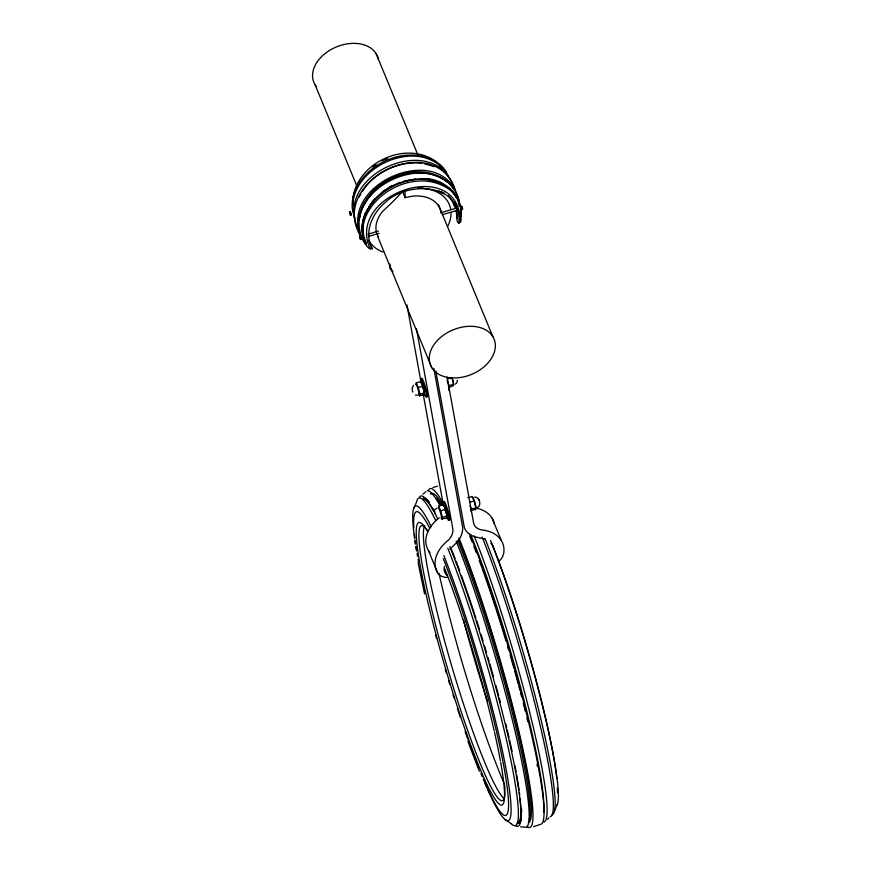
<?xml version="1.0" encoding="UTF-8"?>
<svg xmlns="http://www.w3.org/2000/svg" width="871" height="871" viewBox="0 0 871 871"><rect width="100%" height="100%" fill="white"/><g stroke="black" fill="none" stroke-linecap="round" stroke-linejoin="round"><path stroke-width="1.31" d="M425.494 390.752L425.462 390.012M459.42 201.059C441.597 141.919 337.763 186.655 363 240.461A114.896 81.863 -21.9 0 0 365.7 244.599L365.951 243.085A59.838 41.982 -22.4 0 1 365.548 212.535M389.87 264.011L390.317 268.758L393.039 271.817M390.535 265.644L390.023 267.822L391.623 269.368M353.419 195.039C360.681 160.558 408.118 140.307 436.839 162.191M470.699 510.025L471.309 508.904L476.121 508L475.588 509.535L470.776 510.45M360.246 236.477L364.143 235.29M413.801 508.501L416.643 501.805M554.457 810.977L557.288 804.281M455.969 210.782A78.248 53.381 0.9 0 1 456.992 218.621C456.894 226.035 462.207 222.551 460.933 218.305A60.23 42.254 -22.4 0 0 450.677 190.466C423.186 169.518 380.387 185.577 366.353 215.257A60.23 42.254 -22.4 0 0 363.381 236.738M358.787 197.39L360.888 193.917M362.282 191.598C374.356 171.827 398.853 160.765 421.738 163.323M366.234 211.392L367.616 209.105M368.999 206.808L371.068 203.379M421.205 382.358L420.769 381.542L416.316 382.848L415.772 384.394M424.427 392.81L419.974 394.117L419.441 395.663L424.242 394.748L424.427 392.81C419.463 372.353 426.267 394.215 423.861 389.968M453.366 384.296L448.903 385.613L448.728 387.562L453.628 385.603L453.018 380.845L451.624 377.698L447.171 379.005M443.611 505.648L443.176 504.832L438.723 506.138L438.538 508.087M446.834 516.1L442.381 517.407L441.847 518.953L446.649 518.049L447.269 516.917L444.656 507.009L443.176 504.832M413.464 385.363L412.081 388.488L412.723 392.048M435.206 509.415L436.698 508.218M402.13 191.783L400.562 193.536A193.09 135.473 -22.4 0 1 389.609 204.805L382.652 211.435A33.915 23.8 -22.4 0 0 378.439 236.77M371.765 202.235L375.314 198.588M371.645 203.172C385.505 186.231 407.933 176.682 429.773 179.48M449.926 549.166L457.025 542.198A28.547 20.033 -22.4 0 0 462.643 527.184L433.856 368.455M548.926 818.011L547.565 819.208M422.838 494.162L425.669 491.875M363.632 237.946A60.23 42.254 -22.4 0 0 366.745 246.003C367.889 247.288 369.391 249.433 371.275 248.562C371.579 248.573 371.884 248.66 372.167 248.779C363.403 232.415 372.396 212.949 385.711 202.061C408.02 180.569 462.436 183.193 458.897 223.281M372.625 166.829L376.011 164.565M382.837 191.664L386.125 189.464M389.413 187.276L391.602 185.817M391.743 186.056C371.558 196.53 354.355 222.061 365.711 244.599M455.206 384.165L456.687 382.979L457.406 380.333M477.613 507.455C481.924 505.136 479.453 496.71 474.564 497.091M381.661 160.797L387.366 158.478M396.512 183.814L400.192 182.311M392.963 185.567L397.829 183.574M365.951 243.085L366.288 242.944A59.457 41.71 -22.4 0 1 365.874 212.589M539.966 824.565L533.553 826.644M432.931 487.531L437.547 486.127M368.019 234.147L378.352 231.109M440.519 212.84L457.329 207.897M360.91 238.654L364.797 237.511M368.673 236.379L379.005 233.33M442.468 214.68L457.983 210.118M416.316 382.848L418.232 387.508L422.696 386.201M467.651 497.635L472.463 496.731M438.723 506.138L440.639 510.798L445.103 509.491M469.578 502.295L474.031 500.988L472.104 496.328M403.023 192.654L405.069 197.619L412.789 196.127A33.915 23.8 -22.4 0 1 440.922 211.947M403.926 181.092L410.252 179.927M412.778 179.459L415.315 178.991M417.34 395.303L415.445 395.107M417.525 188.092L422.925 188.136M422.718 178.98L428.848 179.208L441.074 182.758M525.071 827.21L520.531 826.764M484.483 539.007L477.014 537.298A25.488 17.888 -22.4 0 1 464.297 527.282L435.805 370.948M424.242 163.726L434.259 166.633M428.978 178.914C447.117 181.397 463.612 197.467 460.705 216.672A114.896 78.379 0.9 0 0 460.291 214.397M447.52 182.224C419.909 161.189 376.903 177.314 362.804 207.135A60.48 42.429 -22.4 0 0 359.636 218.044M439.899 182.409L448.979 188.158A59.457 41.71 -22.4 0 1 456.622 198.283M423.752 391.406L423.698 389.685M505.136 819.415L511.19 823.694M447.498 575.829L447.346 575.698A22.7 15.928 -22.4 0 1 445.451 573.553A15.624 10.964 -22.4 0 1 444.515 566.324M439.986 166.023L441.564 167.94M420.769 381.542L422.566 385.374M419.789 396.065L418.309 393.888M441.281 518.223L442.196 519.356M390.415 268.965L391.144 270.206M421.989 384.677L422.413 385.526M479.083 500.128L478.353 498.887M448.903 385.613L447.237 380.888A9.712 1.034 73.6 0 1 447.857 383.327M419.974 394.117L418.232 387.508M474.031 500.988L475.773 507.597M471.309 508.904L469.926 505.757M442.381 517.407L440.639 510.798M446.507 513.825C448.173 515.207 443.916 503.874 445.266 510.068M461.674 208.681L461.434 206.939M350.773 214.212L350.828 213.656M444.58 508.283L445.375 510.341M360.714 236.368C327.18 180.733 435.152 128.157 455.587 190.716M446.333 508.141L446.823 509.415M376.152 53.697L417.634 154.287M438.385 204.587L492.834 336.609M315.084 84.727L356.577 185.316M377.84 236.868L431.776 367.638M492.115 518.201L501.337 540.553M372.167 248.779L368.858 240.309M439.256 517.744A35.82 25.128 -22.4 0 0 428.445 550.548L437.667 572.911A15.145 10.626 -22.4 0 0 439.267 574.773L439.931 575.306A15.145 10.626 -22.4 0 0 447.182 577.462M452.071 182.616L451.668 182.333M461.63 208.8L462.055 209.639L461.652 207.831M360.529 236.956L360.071 235.769L360.159 236.705M467.89 741.395L479.366 771.26M453.747 187.167C434.683 130.008 333.658 174.124 357.448 227.255L357.295 226.634A114.896 81.863 -21.9 0 1 357.001 225.393M448.478 176.334C424.025 133.023 346.898 165.849 352.918 212.491M454.51 202.486L456.807 208.833L456.981 218.621M370.251 248.899C344.676 193.71 460.313 154.853 460.411 222.388M353.343 213.656L355.03 218.305M360.866 236.455C337.806 181.647 445.887 138.631 458.843 201.125M462.076 208.202C463.59 212.186 461.445 203.847 461.706 206.852M461.554 207.548L461.009 206.089L461.107 207.026M360.496 236.607L360.91 237.957M360.54 238.055L361.106 239.318L360.855 238.066M350.665 213.079L350.316 212.644M350.73 214.331L350.447 213.449M424.569 388.978L424.057 387.323M423.6 389.261L422.86 386.768M446.975 512.268L446.464 510.613M446.006 512.551L445.495 510.896M422.968 387.051L423.491 388.836M350.817 213.351L350.175 211.675L350.371 212.872M424.689 386.931L424.939 387.78M445.647 511.233L446.104 512.975M350.752 213.373L351.155 215.181L350.316 212.992M447.346 511.07L447.563 511.908M360.79 237.805L361.008 238.382M350.207 212.557L350.436 213.145M446.235 509.775L445.941 508.381M418.091 562.677L424.558 593.902M447.095 377.121L473.584 522.916A15.362 10.779 -22.4 0 0 482.654 530.047A35.82 25.128 -22.4 0 1 503.688 553.499L502.48 556.917A15.145 10.626 -22.4 0 1 498.506 561.599M416.469 328.705L452.789 528.577A18.422 12.923 -22.4 0 1 448.478 540.096A35.82 25.128 -22.4 0 0 437.667 572.911M406.997 305.013L421.052 382.293M423.23 394.291L443.568 506.225M475.468 508.174L475.588 509.535M446.54 516.677L446.649 518.049M459.463 203.651L459.507 206.242M353.049 196.345L353.19 205.24M405.059 191.576L405.069 197.619M470.83 508.893A9.712 1.034 73.6 0 1 471.461 512.409M443.295 504.723A9.712 1.034 73.6 0 1 444.929 504.93A9.712 1.034 73.6 0 1 448.75 518.615A9.712 1.034 73.6 0 1 446.442 516.024M444.003 501.903A9.712 1.034 73.6 0 1 448.249 511.789A9.712 1.034 73.6 0 1 448.772 519.051M472.757 497.809A5.4 0.577 73.6 0 1 474.303 500.651A5.4 0.577 73.6 0 1 475.969 507.194M438.342 508.49A5.4 0.577 73.6 0 1 440.291 512.072A5.4 0.577 73.6 0 1 441.259 517.951M448.423 385.603A9.712 1.034 73.6 0 1 448.924 390.502M421.292 383.414A9.712 1.034 73.6 0 1 421.858 380.05A9.712 1.034 73.6 0 1 426.05 393.627A9.712 1.034 73.6 0 1 424.754 394.617M421.597 378.613A9.712 1.034 73.6 0 1 425.494 387.279A9.712 1.034 73.6 0 1 426.888 396.632M452.103 378.003A5.4 0.577 73.6 0 1 453.29 384.536M416.011 384.427A5.4 0.577 73.6 0 1 418.461 390.807A5.4 0.577 73.6 0 1 418.57 394.182M448.478 195.746A78.248 53.381 0.9 0 1 454.324 205.578A78.248 53.381 0.9 0 1 455.25 208.169M454.597 203.008A58.88 41.307 -22.4 0 1 454.335 205.578M455.675 196.574A59.457 41.71 -22.4 0 0 449.196 188.691C422.097 168.049 379.93 183.868 366.092 213.123A59.457 41.71 -22.4 0 0 363.174 234.288M449.251 187.929A59.838 41.982 -22.4 0 1 459.257 205.436M446.573 172.545A60.23 42.254 -22.4 0 0 439.986 164.543C412.495 143.595 369.696 159.654 355.662 189.334A60.23 42.254 -22.4 0 0 352.69 210.815M358.961 219.797A60.48 42.429 -22.4 0 1 362.412 206.166C376.501 176.345 419.506 160.22 447.128 181.266A60.48 42.429 -22.4 0 1 453.072 188.212M365.929 242.399A59.457 41.71 -22.4 0 1 364.459 239.024M442.62 192.469A9.712 2.526 52.2 0 1 441.238 191.522M444.079 192.829A9.712 2.526 52.2 0 1 438.897 190.738M316.576 86.806A34.361 24.105 -22.4 0 1 335.357 47.382A34.361 24.105 -22.4 0 1 378.395 59.576M451.026 212.6A44.116 30.953 -22.4 0 1 447.825 226.144M382.772 251.991A44.116 30.953 -22.4 0 1 369.369 241.376M418.156 188.267A44.116 30.953 -22.4 0 1 450.666 209.084M476.154 508.12A35.82 25.128 -22.4 0 1 494.456 524.331M430.045 552.421A15.145 10.626 -22.4 0 1 429.436 551.844M428.902 551.212A15.145 10.626 -22.4 0 1 428.445 550.548M490.83 543.254A25.618 17.975 -22.4 0 1 493.302 547.271M504.668 785.217A143.28 15.199 73.6 0 1 450.198 677.159A143.28 15.199 73.6 0 1 427.933 531.158M504.255 783.671A167.874 17.812 73.6 0 1 439.028 573.314M443.818 555.535A163.998 17.398 73.6 0 1 506.955 774.047A163.998 17.398 73.6 0 1 483.296 779.218M482.273 776.747A163.998 17.398 73.6 0 1 480.923 773.415M477.199 763.987A163.998 17.398 73.6 0 1 474.815 757.726M468.369 740.089A163.998 17.398 73.6 0 1 466.235 734.013M416.578 550.918A163.998 17.398 73.6 0 1 415.87 546.672M415.423 543.94A163.998 17.398 73.6 0 1 415.021 541.283M414.65 538.703A163.998 17.398 73.6 0 1 431.276 526.77M443.285 558.649A158.282 16.799 73.6 0 1 502.905 761.417A158.282 16.799 73.6 0 1 488 789.747M486.9 787.362A158.282 16.799 73.6 0 1 485.223 783.595M478.919 768.505A158.282 16.799 73.6 0 1 476.589 762.593M473.726 755.124A158.282 16.799 73.6 0 1 470.34 745.99M467.27 737.443A158.282 16.799 73.6 0 1 465.136 731.368M460.4 717.486A158.282 16.799 73.6 0 1 457.417 708.439M454.216 698.509A158.282 16.799 73.6 0 1 453.029 694.742M449.872 684.584A158.282 16.799 73.6 0 1 448.707 680.741M446.398 673.076A158.282 16.799 73.6 0 1 445.266 669.255M436.578 638.541A158.282 16.799 73.6 0 1 435.554 634.763M418.526 561.621A158.282 16.799 73.6 0 1 418.091 559.302M417.568 556.329A158.282 16.799 73.6 0 1 417.057 553.412M416.36 549.166A158.282 16.799 73.6 0 1 415.946 546.444M415.554 543.809A158.282 16.799 73.6 0 1 415.042 540.031M414.738 537.636A158.282 16.799 73.6 0 1 414.367 534.261M413.823 527.815A158.282 16.799 73.6 0 1 429.849 528.436M500.651 762.212A147.188 15.613 73.6 0 1 483.775 777.52A147.188 15.613 73.6 0 1 426.463 596.123A147.188 15.613 73.6 0 1 427.835 531.745M444.95 569.046A147.188 15.613 73.6 0 1 494.195 730.845M494.51 732.239A147.188 15.613 73.6 0 1 500.39 760.742M503.961 798.424A143.28 15.199 73.6 0 1 450.645 662.396A143.28 15.199 73.6 0 1 424.689 525.725M487.281 700.807A167.874 17.812 73.6 0 1 463.459 619.967M458.952 538.017A176.595 18.737 73.6 0 1 518.746 730.682A176.595 18.737 73.6 0 1 526.999 826.644M428.303 490.678A176.595 18.737 73.6 0 1 443.742 504.57M449.817 546.596A172.099 18.258 73.6 0 1 507.488 733.48A172.099 18.258 73.6 0 1 515.164 825.479M419.517 497.058A172.099 18.258 73.6 0 1 437.667 518.757M521.522 818.435A169.562 17.997 73.6 0 1 517.2 823.128M423.317 497.94A169.562 17.997 73.6 0 1 429.436 502.262M514.489 825.675A170.749 18.117 73.6 0 1 511.517 823.955M416.741 501.293A170.749 18.117 73.6 0 1 435.707 520.52M447.759 548.142A170.749 18.117 73.6 0 1 502.632 723.768A170.749 18.117 73.6 0 1 515.284 825.621M490.623 540.499A163.998 17.398 73.6 0 1 540.891 699.446A163.998 17.398 73.6 0 1 557.2 804.858M484.984 538.485A170.749 18.117 73.6 0 1 539.574 713.697A170.749 18.117 73.6 0 1 552.051 814.81M482.164 537.08A172.099 18.258 73.6 0 1 537.472 714.1A172.099 18.258 73.6 0 1 550.222 816.758M474.129 535.883A175.332 18.607 73.6 0 1 530.755 716.637A175.332 18.607 73.6 0 1 543.929 821.974M469.567 533.651A176.595 18.737 73.6 0 1 527.195 716.517A176.595 18.737 73.6 0 1 540.847 824.195M431.678 493.476A171.489 18.193 73.6 0 1 442.076 504.178M458.701 539.389A171.489 18.193 73.6 0 1 514.913 717.312A171.489 18.193 73.6 0 1 528.338 822.551M430.307 493.879A171.489 18.193 73.6 0 1 432.016 494.086M436.502 498.256A171.489 18.193 73.6 0 1 440.704 504.581M457.787 540.891A171.489 18.193 73.6 0 1 510.308 704.846A171.489 18.193 73.6 0 1 529.285 819.622M427.16 490.809A175.332 18.607 73.6 0 1 439.855 505.365M456.175 541.163A175.332 18.607 73.6 0 1 512.812 721.907A175.332 18.607 73.6 0 1 525.986 827.243M423.644 499.05A168.419 17.866 73.6 0 1 428.499 501.87M433.508 508.98A168.419 17.866 73.6 0 1 434.901 511.364M521.577 808.789A168.419 17.866 73.6 0 1 521.587 812.436M521.413 815.506A168.419 17.866 73.6 0 1 518.572 822.224M422.881 499.268A168.419 17.866 73.6 0 1 435.598 514.217M451.766 550.156A168.419 17.866 73.6 0 1 455.13 558.768M456.11 561.327A168.419 17.866 73.6 0 1 459.572 570.57M461.554 576.003A168.419 17.866 73.6 0 1 474.281 613.173M474.717 614.501A168.419 17.866 73.6 0 1 475.904 618.17M476.698 620.642A168.419 17.866 73.6 0 1 479.475 629.406M481.053 634.48A168.419 17.866 73.6 0 1 483.013 640.86M484.559 645.977A168.419 17.866 73.6 0 1 486.464 652.357M487.967 657.431A168.419 17.866 73.6 0 1 489.077 661.252M489.818 663.811A168.419 17.866 73.6 0 1 493.465 676.658M495.926 685.608A168.419 17.866 73.6 0 1 498.637 695.668M499.29 698.15A168.419 17.866 73.6 0 1 500.357 702.222M505.735 723.627A168.419 17.866 73.6 0 1 506.661 727.514M507.27 730.083A168.419 17.866 73.6 0 1 509.012 737.585M509.655 740.415A168.419 17.866 73.6 0 1 512.083 751.477M514.979 765.783A168.419 17.866 73.6 0 1 516.1 771.804M516.645 774.82A168.419 17.866 73.6 0 1 519.062 790.128M519.399 792.632A168.419 17.866 73.6 0 1 519.693 795.038M520.074 798.446A168.419 17.866 73.6 0 1 517.81 822.442M492.638 545.431A158.282 16.799 73.6 0 1 556.732 778.522M557.407 787.82A158.282 16.799 73.6 0 1 557.407 792.73M470.699 534.631A171.489 18.193 73.6 0 1 543.678 812.055M469.774 536.133A171.489 18.193 73.6 0 1 472.06 541.773M473.933 546.52A171.489 18.193 73.6 0 1 476.306 552.682M479.213 560.391A171.489 18.193 73.6 0 1 481.641 567.021M482.12 568.36A171.489 18.193 73.6 0 1 495.534 607.566M495.937 608.807A171.489 18.193 73.6 0 1 505.953 640.904M507.499 646.108A171.489 18.193 73.6 0 1 508.642 649.984M510.156 655.166A171.489 18.193 73.6 0 1 513.89 668.231M514.619 670.844A171.489 18.193 73.6 0 1 518.18 683.833M518.876 686.392A171.489 18.193 73.6 0 1 519.889 690.213M520.553 692.728A171.489 18.193 73.6 0 1 521.598 696.746M523.319 703.42A171.489 18.193 73.6 0 1 525.311 711.346M526.911 717.856A171.489 18.193 73.6 0 1 527.837 721.711M537.026 764.226A171.489 18.193 73.6 0 1 537.461 766.578M349.511 211.805L350.556 215.355L349.511 211.805M359.473 235.943L360.507 239.492L359.473 235.943M449.686 377.72A34.361 24.105 -22.4 0 0 495.076 342.488A34.361 24.105 -22.4 0 0 442.141 336.173A34.361 24.105 -22.4 0 0 449.686 377.72"/></g></svg>
